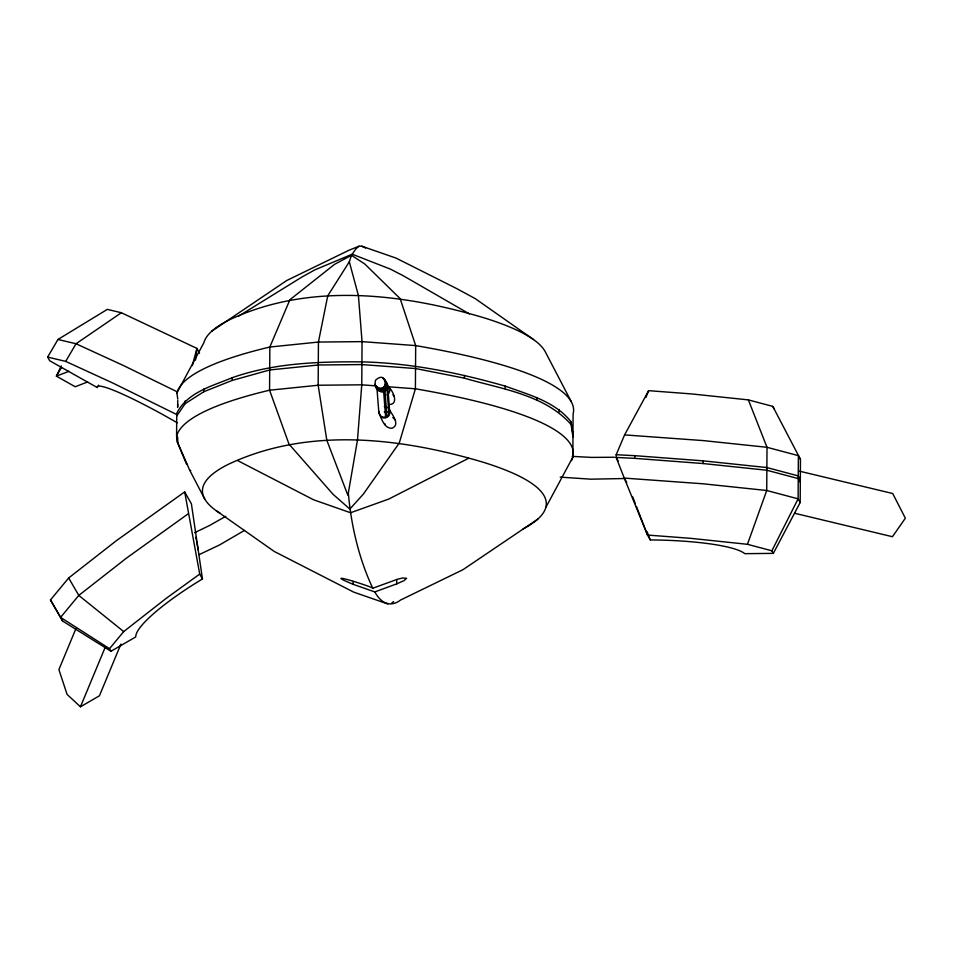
<?xml version="1.0" encoding="UTF-8"?>
<svg xmlns="http://www.w3.org/2000/svg" width="953" height="953" viewBox="0 0 953 953"><rect width="100%" height="100%" fill="white"/><g stroke="black" fill="none" stroke-linecap="round" stroke-linejoin="round"><path stroke-width="1.43" d="M187.443 464.433L186.502 464.063L177.556 442.621L176.591 436.188L176.746 413.245C187.348 392.255 212.09 386.108 232.127 377.733C273.737 363.033 318.219 361.544 361.914 361.878C410.624 362.998 458.429 372.778 505.161 386.096C528.534 394.685 554.968 401.404 571.121 421.834L572.967 434.27M176.722 415.937L185.18 403.643L185.192 400.951M185.18 403.643L203.763 391.743L203.775 389.038M203.763 391.743L232.115 380.438L232.127 377.733M537.79 519.135L462.944 569.703L400.605 600.021C389.872 608.24 380.318 602.32 374.839 591.92L353.075 584.308L353.098 581.413M374.839 591.92L396.686 583.879L396.722 579.543M572.956 436.962L571.109 424.538C544.425 394.387 501.087 389.038 464.433 378.162L464.445 375.47M505.138 388.788L505.161 386.096M536.873 400.212L536.884 397.52M559.006 412.208L559.018 409.504M571.109 424.538L571.121 421.834M800.306 482.278L798.233 478.597L766.855 470.246L703.111 463.539L634.769 458.357L634.781 455.665L616.186 454.736L616.162 457.44L624.275 478.096L647.528 535.062L650.268 539.922A96.956 16.284 0.4 0 1 744.769 553.669L773.336 553.383L800.175 502.517L800.449 459.334L772.788 406.395L748.367 399.891L691.652 393.934L648.612 390.67L624.596 434.902L616.186 454.736M703.111 463.539L703.135 460.847L634.781 455.665M624.596 434.902L703.266 440.596L767.01 447.302L798.388 455.653L798.114 498.848L771.87 550.798L773.336 553.383M177.687 406.931L177.734 404.251M177.615 407.336L177.746 400.415M195.544 360.067L196.914 348.405L121.365 312.727L107.32 309.38L57.978 339.459L47.65 357.089L49.723 360.77L97.218 387.537A96.801 9.518 30.4 0 1 163.368 414.9L177.353 422.787M375.494 385.643C388.252 397.365 388.336 368.287 375.53 380.247C371.503 397.353 396.865 393.613 384.119 379.044M396.686 583.879L404.12 580.58L406.586 578.292L402.654 577.983L397.484 579.233L372.766 588.251C358.852 558.506 351.109 525.401 348.333 492.963L357.494 439.964L361.771 384.821L362.045 341.627L358.411 295.549L349.322 261.789L351.454 255.285L356.053 248.65L359.078 246.208L361.795 246.208L396.043 258.096L456.832 288.652L475.344 298.694L533.489 339.53M192.315 365.642L196.914 348.405L199.522 353.206M636.425 506.448L647.528 535.062L690.734 538.338L747.45 544.306L766.724 490.497L767.01 447.302L748.367 399.891M645.872 397.532L648.612 390.67M75.871 628.754L58.895 669.602L67.091 694.427L80.469 706.792L99.422 695.809L120.924 644.061M80.469 706.792L105.366 646.873M376.852 386.632L378.782 411.899A5.48 5.373 -29.4 0 0 385.62 417.045L388.074 415.627L389.694 411.791L387.752 386.525L385.691 382.844M379.044 411.315L378.782 411.899C381.224 417.962 383.892 428.481 391.933 428.266C401.022 424.776 391.48 413.626 388.979 409.099M61.242 365.964L56.406 376.149L75.216 386.763L87.664 381.939M177.77 399.033L176.865 392.993L203.871 342.746A504.518 84.71 0.4 0 1 229.554 319.767C308.915 282.445 400.796 293.238 482.337 317.301A504.518 84.71 0.4 0 1 544.985 351.24L571.252 401.594M545.819 507.461L572.824 457.214L573.098 414.019A531.226 89.189 0.4 0 0 415.675 345.594L362.045 341.627L318.433 342.056L269.842 347.023A531.226 89.189 0.4 0 0 176.865 392.993M61.54 367.37L56.406 376.149L68.854 371.325M47.65 357.089L65.686 361.39L76.026 343.759L121.365 312.727M97.218 387.537L98.624 385.131M196.926 541.375L202.453 578.947A96.801 18.631 -30.1 0 0 135.755 636.914L110.977 651.268L62.648 621.046L50.473 599.937L68.676 577.971L116.409 540.649L184.691 491.915L191.398 503.827L196.723 540.041M110.977 651.268L109.524 648.683L123.699 631.577L166.167 598.377L199.713 574.087L184.691 491.915M349.322 261.789L327.737 295.847L318.433 342.056L318.159 385.238L326.819 440.262L347.845 495.191M391.623 603.178L393.637 601.557M211.9 331.072L286.758 280.504L349.096 250.186L359.078 246.208M188.122 513.87L126.511 558.089L78.789 595.411L60.575 617.377L62.648 621.046M244.552 530.38L219.524 544.961L199.117 554.634M238.56 316.182L302.315 276.799L315.109 269.759L352.217 254.201L390.206 269.032L403.393 275.81L469.4 313.918M225.801 516.288L209.624 525.46L194.567 532.703M468.483 458.333L388.741 499.074L350.573 512.75L313.644 499.813L237.642 460.585M196.413 538.278L195.925 537.218L198.188 549.988M232.115 380.438L269.699 369.967L318.278 364.999L361.902 364.57L415.52 368.537L464.433 378.162M389.384 404.608C399.081 404.012 393.053 391.159 389.11 387.502M624.656 478.525L590.86 479.18L560.197 477.119M614.53 457.249L591.575 457.404L572.169 456.38M384.238 411.851L389.694 411.791C390.79 417.7 382.296 420.618 379.759 415.055M634.769 458.357L616.162 457.44L618.152 460.954M376.268 385.894L361.771 384.821L318.159 385.238L269.568 390.206A531.226 89.189 0.4 0 0 176.591 436.188M387.859 386.751L415.401 388.788A531.226 89.189 0.4 0 1 571.538 460.585M703.135 460.847L766.879 467.554L798.257 475.904L800.329 479.573M57.978 339.459L76.026 343.759L123.378 365.499L176.245 391.349M799.46 471.163L892.711 493.523L905.35 518.194L892.437 536.718L794.885 513.322M747.45 544.306L771.87 550.798M387.907 603.999L353.658 592.111L274.345 551.513L216.212 510.677M372.766 588.251C371.801 586.548 317.444 569.477 353.075 584.308M177.472 436.653L177.496 442.228L189.647 470.103L190.743 470.532M65.686 361.39L113.038 383.13L177.079 414.71M361.795 246.208L365.571 248.006M109.524 648.683L60.575 617.377L50.473 599.937M386.179 382.725L382.987 378.198M123.699 631.577L78.789 595.411L68.676 577.971M392.827 417.485L395.019 419.82M389.098 410.683L389.694 411.791A5.48 5.373 -29.4 0 0 388.121 407.991M392.97 394.78L393.934 396.079M772.788 406.395L774.253 408.98M798.388 455.653L800.449 459.334M800.175 502.517L798.114 498.848L766.724 490.497L702.992 483.79L624.275 478.096L626.729 482.456M384.976 380.152L387.573 385.131M385.488 384.25L387.561 387.919M384.941 385.56L387.013 389.229L388.943 414.495M384.059 386.68L386.132 390.361M382.927 387.549L385 391.23L386.93 416.497M381.617 388.109L383.678 391.778L385.62 417.045M380.199 388.3L382.272 391.981M378.794 388.133L380.855 391.802M377.483 387.609L379.544 391.278M374.958 384.357L378.424 390.432M199.713 574.087L202.453 578.947M189.647 470.103L204.704 498.967M384.738 423.549L385.369 425.014M377.031 388.026L377.567 389.324M647.099 531.75L650.268 539.922M632.721 496.906L635.365 503.72M177.556 442.621L177.52 437.558M523.042 528.963A504.518 84.71 0.4 0 0 481.42 461.705C399.879 437.641 307.998 426.849 228.637 464.171A504.518 84.71 0.4 0 0 220.298 513.393M385.822 385.024A5.48 5.373 -29.4 0 1 387.073 394.899M384.273 406.443A5.48 5.373 -29.4 0 1 386.989 407.145M269.842 347.023L269.568 390.206L288.997 444.122L333.133 494.381L349.846 509.045L363.379 494.083L399.247 443.05L415.401 388.788L415.675 345.594L400.165 298.646L364.844 264.041L351.454 255.285L334.586 264.338L289.915 299.718L269.842 347.023"/></g></svg>
